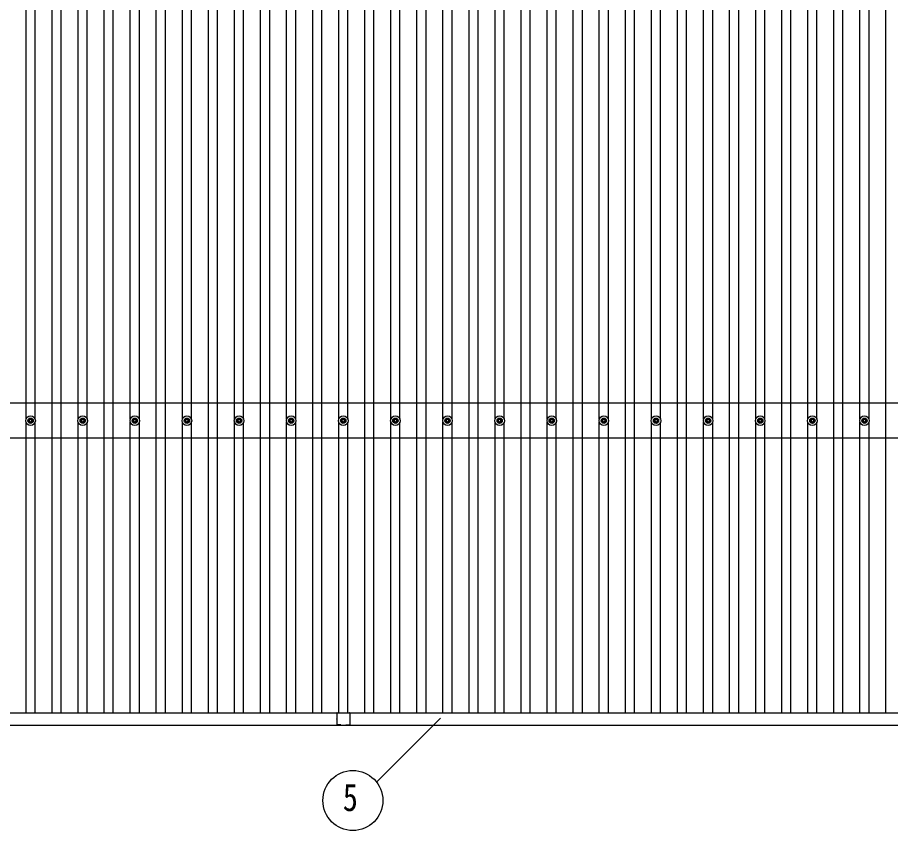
# Model space of a CAD drawing. Units: millimetres, scale not verified. Extents: x -16820 to 16820, y -11880 to 11880.
# Drawn here: x -8821 to -5470, y -3997 to -877 of the extents above; entities that cross this region are included whole.
import ezdxf
from ezdxf.enums import TextEntityAlignment as Align

# ---------------------------------------------------------------- set-up
doc = ezdxf.new("R2010")
doc.units = ezdxf.units.MM
doc.header["$LTSCALE"] = 50
for name, color, linetype in [('0-4_YKK_13', 4, 'Continuous'), ('0-5_YKK_A1', 4, 'Continuous'), ('0-6_YKK_D', 6, 'Continuous')]:
    doc.layers.add(name, color=color, linetype=linetype)
doc.styles.add('ＭＳ ゴシック', font='')
doc.styles.get('ＭＳ ゴシック').set_extended_font_data('MS Gothic')

msp = doc.modelspace()

# ---------------------------------------------------------------- linework, layer by layer
at = {"layer": '0-4_YKK_13'}
for p, q in [((-8780.31, -2422.3), (-8775.89, -2422.3)), ((-8780.31, -2425.8), (-8775.89, -2425.8)), ((-8772.06, -2414.05), (-8772.06, -2418.47)), ((-8772.06, -2429.63), (-8772.06, -2434.05)), ((-8768.56, -2414.05), (-8768.56, -2418.47)), ((-8768.56, -2429.63), (-8768.56, -2434.05)), ((-8764.73, -2422.3), (-8760.31, -2422.3)), ((-8764.73, -2425.8), (-8760.31, -2425.8)), ((-8580.31, -2422.3), (-8575.89, -2422.3)), ((-8580.31, -2425.8), (-8575.89, -2425.8)), ((-8572.06, -2414.05), (-8572.06, -2418.47)), ((-8572.06, -2429.63), (-8572.06, -2434.05)), ((-8568.56, -2414.05), (-8568.56, -2418.47)), ((-8568.56, -2429.63), (-8568.56, -2434.05)), ((-8564.73, -2422.3), (-8560.31, -2422.3)), ((-8564.73, -2425.8), (-8560.31, -2425.8)), ((-8380.31, -2422.3), (-8375.89, -2422.3)), ((-8380.31, -2425.8), (-8375.89, -2425.8)), ((-8372.06, -2414.05), (-8372.06, -2418.47)), ((-8372.06, -2429.63), (-8372.06, -2434.05)), ((-8368.56, -2414.05), (-8368.56, -2418.47)), ((-8368.56, -2429.63), (-8368.56, -2434.05)), ((-8364.73, -2422.3), (-8360.31, -2422.3)), ((-8364.73, -2425.8), (-8360.31, -2425.8)), ((-8180.31, -2422.3), (-8175.89, -2422.3)), ((-8180.31, -2425.8), (-8175.89, -2425.8)), ((-8172.06, -2414.05), (-8172.06, -2418.47)), ((-8172.06, -2429.63), (-8172.06, -2434.05)), ((-8168.56, -2414.05), (-8168.56, -2418.47)), ((-8168.56, -2429.63), (-8168.56, -2434.05)), ((-8164.73, -2422.3), (-8160.31, -2422.3)), ((-8164.73, -2425.8), (-8160.31, -2425.8)), ((-7980.31, -2422.3), (-7975.89, -2422.3)), ((-7980.31, -2425.8), (-7975.89, -2425.8)), ((-7972.06, -2414.05), (-7972.06, -2418.47)), ((-7972.06, -2429.63), (-7972.06, -2434.05)), ((-7968.56, -2414.05), (-7968.56, -2418.47)), ((-7968.56, -2429.63), (-7968.56, -2434.05)), ((-7964.73, -2422.3), (-7960.31, -2422.3)), ((-7964.73, -2425.8), (-7960.31, -2425.8)), ((-7780.31, -2422.3), (-7775.89, -2422.3)), ((-7780.31, -2425.8), (-7775.89, -2425.8)), ((-7772.06, -2414.05), (-7772.06, -2418.47)), ((-7772.06, -2429.63), (-7772.06, -2434.05)), ((-7768.56, -2414.05), (-7768.56, -2418.47)), ((-7768.56, -2429.63), (-7768.56, -2434.05)), ((-7764.73, -2422.3), (-7760.31, -2422.3)), ((-7764.73, -2425.8), (-7760.31, -2425.8)), ((-7580.31, -2422.3), (-7575.89, -2422.3)), ((-7580.31, -2425.8), (-7575.89, -2425.8)), ((-7572.06, -2414.05), (-7572.06, -2418.47)), ((-7572.06, -2429.63), (-7572.06, -2434.05)), ((-7568.56, -2414.05), (-7568.56, -2418.47)), ((-7568.56, -2429.63), (-7568.56, -2434.05)), ((-7564.73, -2422.3), (-7560.31, -2422.3)), ((-7564.73, -2425.8), (-7560.31, -2425.8)), ((-7380.31, -2422.3), (-7375.89, -2422.3)), ((-7380.31, -2425.8), (-7375.89, -2425.8)), ((-7372.06, -2414.05), (-7372.06, -2418.47)), ((-7372.06, -2429.63), (-7372.06, -2434.05)), ((-7368.56, -2414.05), (-7368.56, -2418.47)), ((-7368.56, -2429.63), (-7368.56, -2434.05)), ((-7364.73, -2422.3), (-7360.31, -2422.3)), ((-7364.73, -2425.8), (-7360.31, -2425.8)), ((-7180.31, -2422.3), (-7175.89, -2422.3)), ((-7180.31, -2425.8), (-7175.89, -2425.8)), ((-7172.06, -2414.05), (-7172.06, -2418.47)), ((-7172.06, -2429.63), (-7172.06, -2434.05)), ((-7168.56, -2414.05), (-7168.56, -2418.47)), ((-7168.56, -2429.63), (-7168.56, -2434.05)), ((-7164.73, -2422.3), (-7160.31, -2422.3)), ((-7164.73, -2425.8), (-7160.31, -2425.8)), ((-6980.31, -2422.3), (-6975.89, -2422.3)), ((-6980.31, -2425.8), (-6975.89, -2425.8)), ((-6972.06, -2414.05), (-6972.06, -2418.47)), ((-6972.06, -2429.63), (-6972.06, -2434.05)), ((-6968.56, -2414.05), (-6968.56, -2418.47)), ((-6968.56, -2429.63), (-6968.56, -2434.05)), ((-6964.73, -2422.3), (-6960.31, -2422.3)), ((-6964.73, -2425.8), (-6960.31, -2425.8)), ((-6780.31, -2422.3), (-6775.89, -2422.3)), ((-6780.31, -2425.8), (-6775.89, -2425.8)), ((-6772.06, -2414.05), (-6772.06, -2418.47)), ((-6772.06, -2429.63), (-6772.06, -2434.05)), ((-6768.56, -2414.05), (-6768.56, -2418.47)), ((-6768.56, -2429.63), (-6768.56, -2434.05)), ((-6764.73, -2422.3), (-6760.31, -2422.3)), ((-6764.73, -2425.8), (-6760.31, -2425.8)), ((-6580.31, -2422.3), (-6575.89, -2422.3)), ((-6580.31, -2425.8), (-6575.89, -2425.8)), ((-6572.06, -2414.05), (-6572.06, -2418.47)), ((-6572.06, -2429.63), (-6572.06, -2434.05)), ((-6568.56, -2414.05), (-6568.56, -2418.47)), ((-6568.56, -2429.63), (-6568.56, -2434.05)), ((-6564.73, -2422.3), (-6560.31, -2422.3)), ((-6564.73, -2425.8), (-6560.31, -2425.8)), ((-6380.31, -2422.3), (-6375.89, -2422.3)), ((-6380.31, -2425.8), (-6375.89, -2425.8)), ((-6372.06, -2414.05), (-6372.06, -2418.47)), ((-6372.06, -2429.63), (-6372.06, -2434.05)), ((-6368.56, -2414.05), (-6368.56, -2418.47)), ((-6368.56, -2429.63), (-6368.56, -2434.05)), ((-6364.73, -2422.3), (-6360.31, -2422.3)), ((-6364.73, -2425.8), (-6360.31, -2425.8)), ((-6180.31, -2422.3), (-6175.89, -2422.3)), ((-6180.31, -2425.8), (-6175.89, -2425.8)), ((-6172.06, -2414.05), (-6172.06, -2418.47)), ((-6172.06, -2429.63), (-6172.06, -2434.05)), ((-6168.56, -2414.05), (-6168.56, -2418.47)), ((-6168.56, -2429.63), (-6168.56, -2434.05)), ((-6164.73, -2422.3), (-6160.31, -2422.3)), ((-6164.73, -2425.8), (-6160.31, -2425.8)), ((-5980.31, -2422.3), (-5975.89, -2422.3)), ((-5980.31, -2425.8), (-5975.89, -2425.8)), ((-5972.06, -2414.05), (-5972.06, -2418.47)), ((-5972.06, -2429.63), (-5972.06, -2434.05)), ((-5968.56, -2414.05), (-5968.56, -2418.47)), ((-5968.56, -2429.63), (-5968.56, -2434.05)), ((-5964.73, -2422.3), (-5960.31, -2422.3)), ((-5964.73, -2425.8), (-5960.31, -2425.8)), ((-5780.31, -2422.3), (-5775.89, -2422.3)), ((-5780.31, -2425.8), (-5775.89, -2425.8)), ((-5772.06, -2414.05), (-5772.06, -2418.47)), ((-5772.06, -2429.63), (-5772.06, -2434.05)), ((-5768.56, -2414.05), (-5768.56, -2418.47)), ((-5768.56, -2429.63), (-5768.56, -2434.05)), ((-5764.73, -2422.3), (-5760.31, -2422.3)), ((-5764.73, -2425.8), (-5760.31, -2425.8)), ((-5580.31, -2422.3), (-5575.89, -2422.3)), ((-5580.31, -2425.8), (-5575.89, -2425.8)), ((-5572.06, -2414.05), (-5572.06, -2418.47)), ((-5572.06, -2429.63), (-5572.06, -2434.05)), ((-5568.56, -2414.05), (-5568.56, -2418.47)), ((-5568.56, -2429.63), (-5568.56, -2434.05)), ((-5564.73, -2422.3), (-5560.31, -2422.3)), ((-5564.73, -2425.8), (-5560.31, -2425.8)), ((-7595.31, -3545.65), (-7595.31, -3568.25)), ((-7594.31, -3544.65), (-7570.71, -3544.65)), ((-7569.91, -3544.65), (-7546.31, -3544.65)), ((-7545.31, -3545.65), (-7545.31, -3568.25)), ((-7595.31, -3569.05), (-7595.31, -3590.65)), ((-7545.31, -3569.05), (-7545.31, -3590.65)), ((-7580.31, -3591.65), (-7594.31, -3591.65)), ((-7580.31, -3591.65), (-7580.31, -3593.15)), ((-7580.31, -3593.15), (-7560.31, -3593.15)), ((-7560.31, -3591.65), (-7560.31, -3593.15)), ((-7560.31, -3591.65), (-7546.31, -3591.65))]:
    msp.add_line(p, q, dxfattribs=at)
for centre, radius in [((-8770.31, -2424.05), 18.25), ((-8570.31, -2424.05), 18.25), ((-8370.31, -2424.05), 18.25), ((-8170.31, -2424.05), 18.25), ((-7970.31, -2424.05), 18.25), ((-7770.31, -2424.05), 18.25), ((-7570.31, -2424.05), 18.25), ((-7370.31, -2424.05), 18.25), ((-7170.31, -2424.05), 18.25), ((-6970.31, -2424.05), 18.25), ((-6770.31, -2424.05), 18.25), ((-6570.31, -2424.05), 18.25), ((-6370.31, -2424.05), 18.25), ((-6170.31, -2424.05), 18.25), ((-5970.31, -2424.05), 18.25), ((-5770.31, -2424.05), 18.25), ((-5570.31, -2424.05), 18.25), ((-8770.31, -2424.05), 10.15), ((-8770.31, -2424.05), 5.85), ((-8770.31, -2424.05), 5.25), ((-8570.31, -2424.05), 10.15), ((-8570.31, -2424.05), 5.85), ((-8570.31, -2424.05), 5.25), ((-8370.31, -2424.05), 10.15), ((-8370.31, -2424.05), 5.85), ((-8370.31, -2424.05), 5.25), ((-8170.31, -2424.05), 10.15), ((-8170.31, -2424.05), 5.85), ((-8170.31, -2424.05), 5.25), ((-7970.31, -2424.05), 10.15), ((-7970.31, -2424.05), 5.85), ((-7970.31, -2424.05), 5.25), ((-7770.31, -2424.05), 10.15), ((-7770.31, -2424.05), 5.85), ((-7770.31, -2424.05), 5.25), ((-7570.31, -2424.05), 10.15), ((-7570.31, -2424.05), 5.85), ((-7570.31, -2424.05), 5.25), ((-7370.31, -2424.05), 10.15), ((-7370.31, -2424.05), 5.85), ((-7370.31, -2424.05), 5.25), ((-7170.31, -2424.05), 10.15), ((-7170.31, -2424.05), 5.85), ((-7170.31, -2424.05), 5.25), ((-6970.31, -2424.05), 10.15), ((-6970.31, -2424.05), 5.85), ((-6970.31, -2424.05), 5.25), ((-6770.31, -2424.05), 10.15), ((-6770.31, -2424.05), 5.85), ((-6770.31, -2424.05), 5.25), ((-6570.31, -2424.05), 10.15), ((-6570.31, -2424.05), 5.85), ((-6570.31, -2424.05), 5.25), ((-6370.31, -2424.05), 10.15), ((-6370.31, -2424.05), 5.85), ((-6370.31, -2424.05), 5.25), ((-6170.31, -2424.05), 10.15), ((-6170.31, -2424.05), 5.85), ((-6170.31, -2424.05), 5.25), ((-5970.31, -2424.05), 10.15), ((-5970.31, -2424.05), 5.85), ((-5970.31, -2424.05), 5.25), ((-5770.31, -2424.05), 10.15), ((-5770.31, -2424.05), 5.85), ((-5770.31, -2424.05), 5.25), ((-5570.31, -2424.05), 10.15), ((-5570.31, -2424.05), 5.85), ((-5570.31, -2424.05), 5.25)]:
    msp.add_circle(centre, radius, dxfattribs=at)
for centre, radius, start, end in [((-7594.31, -3545.65), 1, 90, 180.00001), ((-7570.31, -3544.35), 0.5, 216.8699, 323.1301), ((-7546.31, -3545.65), 1, 360, 90), ((-7595.61, -3568.65), 0.5, 306.8699, 53.1301), ((-7545.01, -3568.65), 0.5, 126.8699, 233.1301), ((-7594.31, -3590.65), 1, 180.00001, 270), ((-7546.31, -3590.65), 1, 270, 360)]:
    msp.add_arc(centre, radius, start, end, dxfattribs=at)
at = {"layer": '0-5_YKK_A1'}
for p, q in [((-8687.81, -3544.67), (-8687.81, 1796.34)), ((-8652.81, -3544.67), (-8652.81, 1796.34)), ((-8487.81, -3544.67), (-8487.81, 1796.34)), ((-8452.81, -3544.67), (-8452.81, 1796.34)), ((-8287.81, -3544.67), (-8287.81, 1796.34)), ((-8252.81, -3544.67), (-8252.81, 1796.34)), ((-8087.81, -3544.67), (-8087.81, 1796.34)), ((-8052.81, -3544.67), (-8052.81, 1796.34)), ((-7887.81, -3544.67), (-7887.81, 1796.34)), ((-7852.81, -3544.67), (-7852.81, 1796.34)), ((-7687.81, -3544.67), (-7687.81, 1796.34)), ((-7652.81, -3544.67), (-7652.81, 1796.34)), ((-7487.81, -3544.67), (-7487.81, 1796.34)), ((-7452.81, -3544.67), (-7452.81, 1796.34)), ((-7287.81, -3544.67), (-7287.81, 1796.34)), ((-7252.81, -3544.67), (-7252.81, 1796.34)), ((-7087.81, -3544.67), (-7087.81, 1796.34)), ((-7052.81, -3544.67), (-7052.81, 1796.34)), ((-6887.81, -3544.67), (-6887.81, 1796.34)), ((-6852.81, -3544.67), (-6852.81, 1796.34)), ((-6687.81, -3544.67), (-6687.81, 1796.34)), ((-6652.81, -3544.67), (-6652.81, 1796.34)), ((-6487.81, -3544.67), (-6487.81, 1796.34)), ((-6452.81, -3544.67), (-6452.81, 1796.34)), ((-6287.81, -3544.67), (-6287.81, 1796.34)), ((-6252.81, -3544.67), (-6252.81, 1796.34)), ((-6087.81, -3544.67), (-6087.81, 1796.34)), ((-6052.81, -3544.67), (-6052.81, 1796.34)), ((-5887.81, -3544.67), (-5887.81, 1796.34)), ((-5852.81, -3544.67), (-5852.81, 1796.34)), ((-5687.81, -3544.67), (-5687.81, 1796.34)), ((-5652.81, -3544.67), (-5652.81, 1796.34)), ((-5487.81, -3544.67), (-5487.81, 1796.34)), ((-8787.81, -2418.87), (-8787.81, 670.76)), ((-8752.81, -2418.87), (-8752.81, 670.78)), ((-8587.81, -2418.87), (-8587.81, 670.76)), ((-8552.81, -2418.87), (-8552.81, 670.78)), ((-8387.81, -2418.87), (-8387.81, 670.76)), ((-8352.81, -2418.87), (-8352.81, 670.78)), ((-8187.81, -2418.87), (-8187.81, 670.76)), ((-8152.81, -2418.87), (-8152.81, 670.78)), ((-7987.81, -2418.87), (-7987.81, 670.76)), ((-7952.81, -2418.87), (-7952.81, 670.78)), ((-7787.81, -2418.87), (-7787.81, 670.76)), ((-7752.81, -2418.87), (-7752.81, 670.78)), ((-7587.81, -2418.87), (-7587.81, 670.76)), ((-7552.81, -2418.87), (-7552.81, 670.78)), ((-7387.81, -2418.87), (-7387.81, 670.76)), ((-7352.81, -2418.87), (-7352.81, 670.78)), ((-7187.81, -2418.87), (-7187.81, 670.76)), ((-7152.81, -2418.87), (-7152.81, 670.78)), ((-6987.81, -2418.87), (-6987.81, 670.76)), ((-6952.81, -2418.87), (-6952.81, 670.78)), ((-6787.81, -2418.87), (-6787.81, 670.76)), ((-6752.81, -2418.87), (-6752.81, 670.78)), ((-6587.81, -2418.87), (-6587.81, 670.76)), ((-6552.81, -2418.87), (-6552.81, 670.78)), ((-6387.81, -2418.87), (-6387.81, 670.76)), ((-6352.81, -2418.87), (-6352.81, 670.78)), ((-6187.81, -2418.87), (-6187.81, 670.76)), ((-6152.81, -2418.87), (-6152.81, 670.78)), ((-5987.81, -2418.87), (-5987.81, 670.76)), ((-5952.81, -2418.87), (-5952.81, 670.78)), ((-5787.81, -2418.87), (-5787.81, 670.76)), ((-5752.81, -2418.87), (-5752.81, 670.78)), ((-5587.81, -2418.87), (-5587.81, 670.76)), ((-5552.81, -2418.87), (-5552.81, 670.78)), ((-2170.31, -2357.05), (-12970.31, -2357.05)), ((-8787.81, -3544.67), (-8787.81, -2429.23)), ((-8752.81, -3544.67), (-8752.81, -2429.23)), ((-8587.81, -3544.67), (-8587.81, -2429.23)), ((-8552.81, -3544.67), (-8552.81, -2429.23)), ((-8387.81, -3544.67), (-8387.81, -2429.23)), ((-8352.81, -3544.67), (-8352.81, -2429.23)), ((-8187.81, -3544.67), (-8187.81, -2429.23)), ((-8152.81, -3544.67), (-8152.81, -2429.23)), ((-7987.81, -3544.67), (-7987.81, -2429.23)), ((-7952.81, -3544.67), (-7952.81, -2429.23)), ((-7787.81, -3544.67), (-7787.81, -2429.23)), ((-7752.81, -3544.67), (-7752.81, -2429.23)), ((-7587.81, -3544.65), (-7587.81, -2429.23)), ((-7552.81, -3544.65), (-7552.81, -2429.23)), ((-7387.81, -3544.67), (-7387.81, -2429.23)), ((-7352.81, -3544.67), (-7352.81, -2429.23)), ((-7187.81, -3544.67), (-7187.81, -2429.23)), ((-7152.81, -3544.67), (-7152.81, -2429.23)), ((-6987.81, -3544.67), (-6987.81, -2429.23)), ((-6952.81, -3544.67), (-6952.81, -2429.23)), ((-6787.81, -3544.67), (-6787.81, -2429.23)), ((-6752.81, -3544.67), (-6752.81, -2429.23)), ((-6587.81, -3544.67), (-6587.81, -2429.23)), ((-6552.81, -3544.67), (-6552.81, -2429.23)), ((-6387.81, -3544.67), (-6387.81, -2429.23)), ((-6352.81, -3544.67), (-6352.81, -2429.23)), ((-6187.81, -3544.67), (-6187.81, -2429.23)), ((-6152.81, -3544.67), (-6152.81, -2429.23)), ((-5987.81, -3544.67), (-5987.81, -2429.23)), ((-5952.81, -3544.67), (-5952.81, -2429.23)), ((-5787.81, -3544.67), (-5787.81, -2429.23)), ((-5752.81, -3544.67), (-5752.81, -2429.23)), ((-5587.81, -3544.67), (-5587.81, -2429.23)), ((-5552.81, -3544.67), (-5552.81, -2429.23)), ((-2170.31, -2491.05), (-12970.31, -2491.05)), ((-12993.31, -3544.67), (-7594.49, -3544.67)), ((-7570.69, -3544.67), (-7569.92, -3544.67)), ((-7546.12, -3544.67), (-2147.31, -3544.67)), ((-12988.61, -3592.65), (-7580.31, -3592.65)), ((-7560.31, -3592.65), (-2152.01, -3592.65))]:
    msp.add_line(p, q, dxfattribs=at)
at = {"layer": '0-6_YKK_D'}
msp.add_line((-7442.31, -3811.41), (-7196.97, -3566.07), dxfattribs=at)
msp.add_circle((-7533.59, -3881.69), 115.2, dxfattribs=at)

# ---------------------------------------------------------------- texts
at = {"layer": '0-6_YKK_D', "style": 'ＭＳ ゴシック', "width": 0.8}
msp.add_text('5', height=105.6, dxfattribs=at).set_placement((-7571.99, -3953.69), align=Align.BOTTOM_LEFT)

doc.saveas('drawing.dxf')
